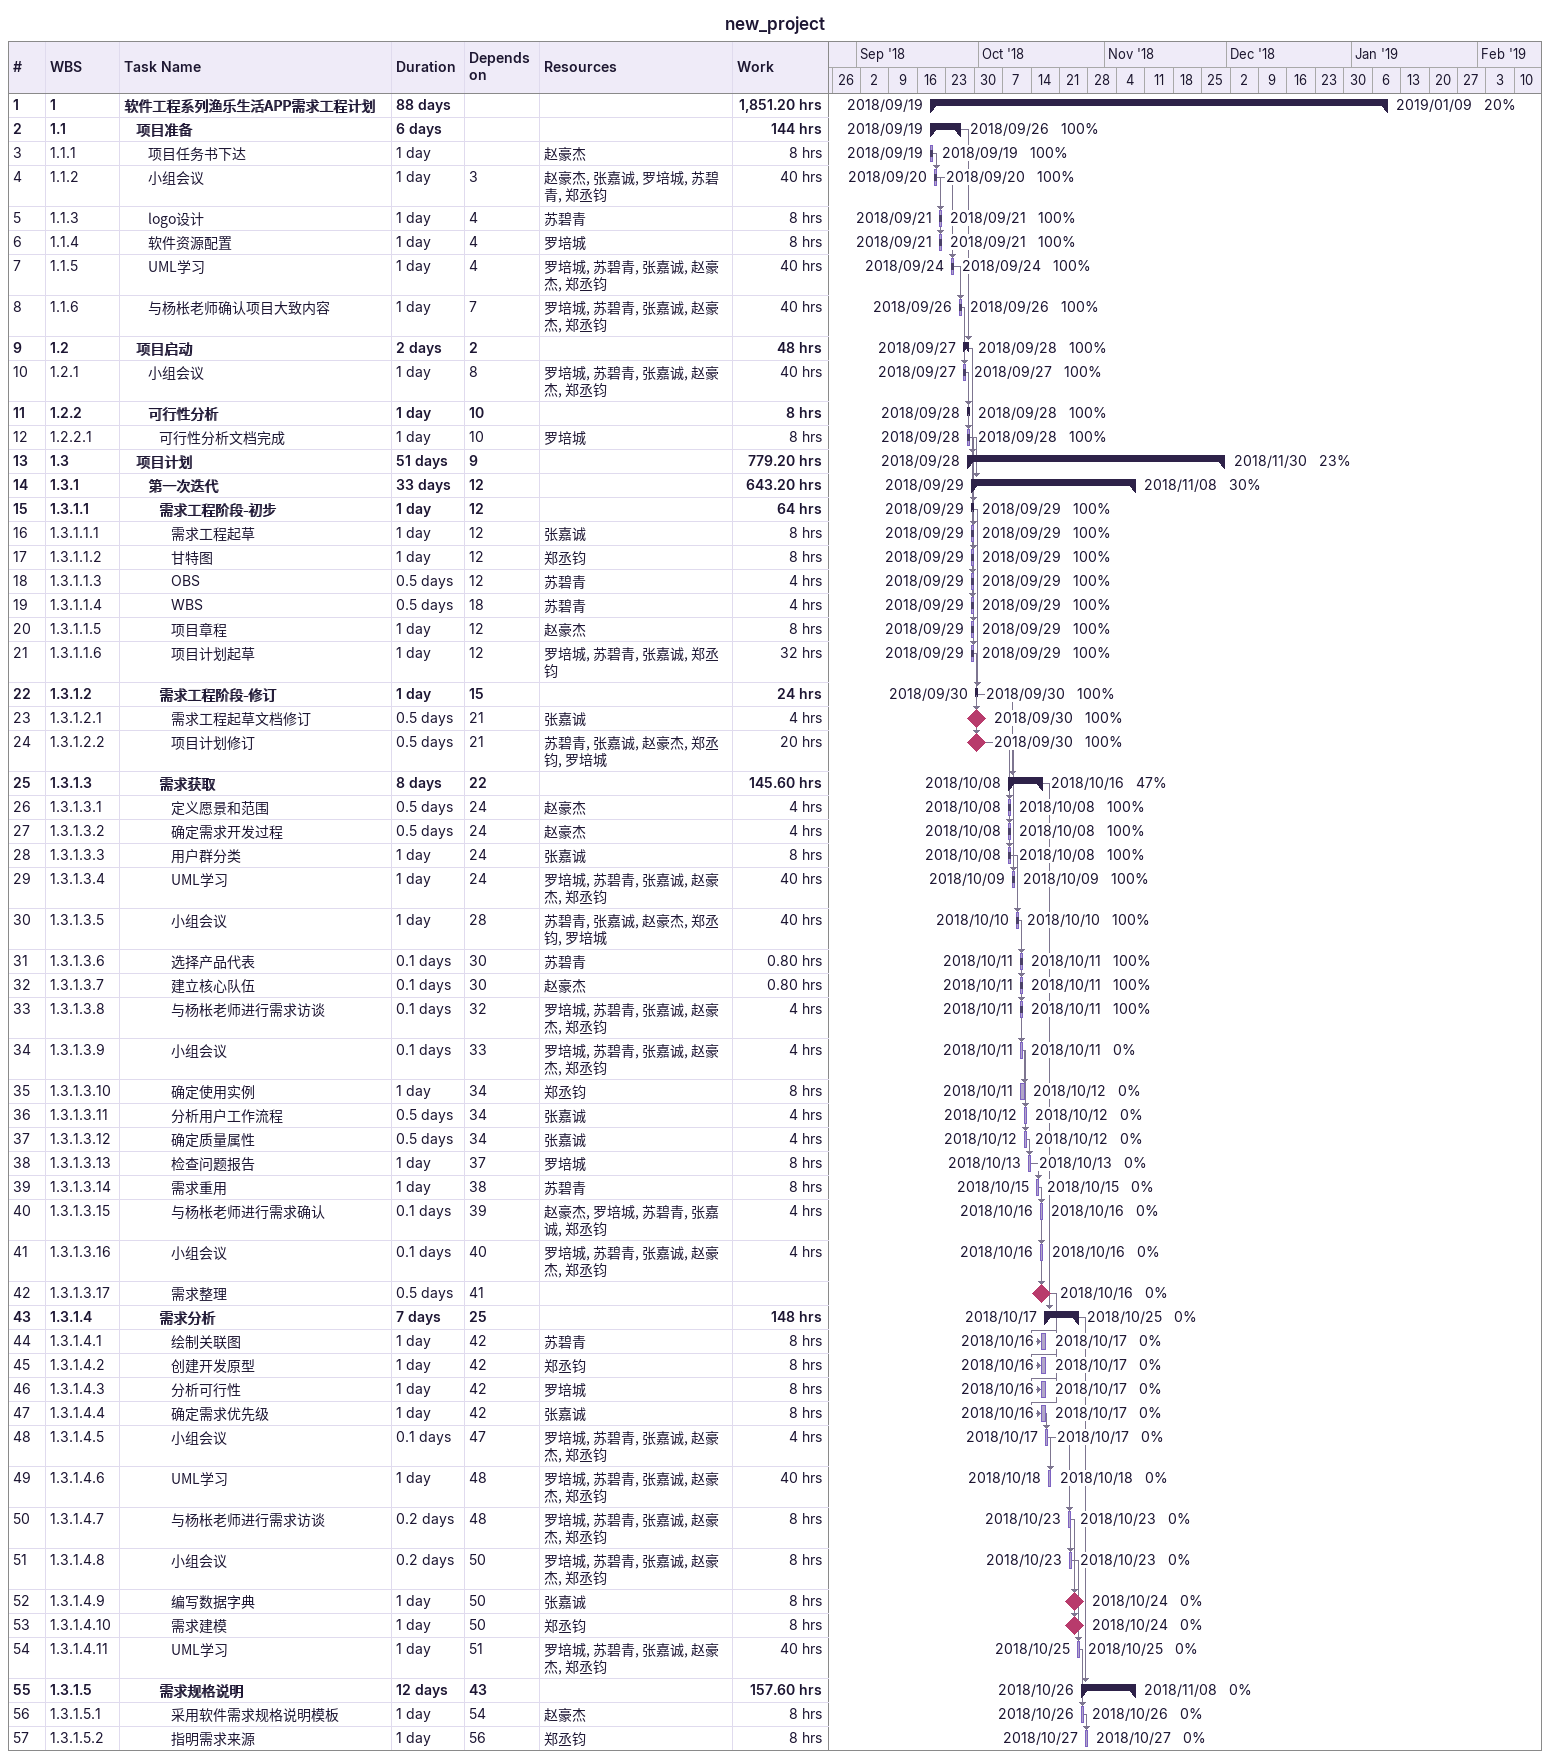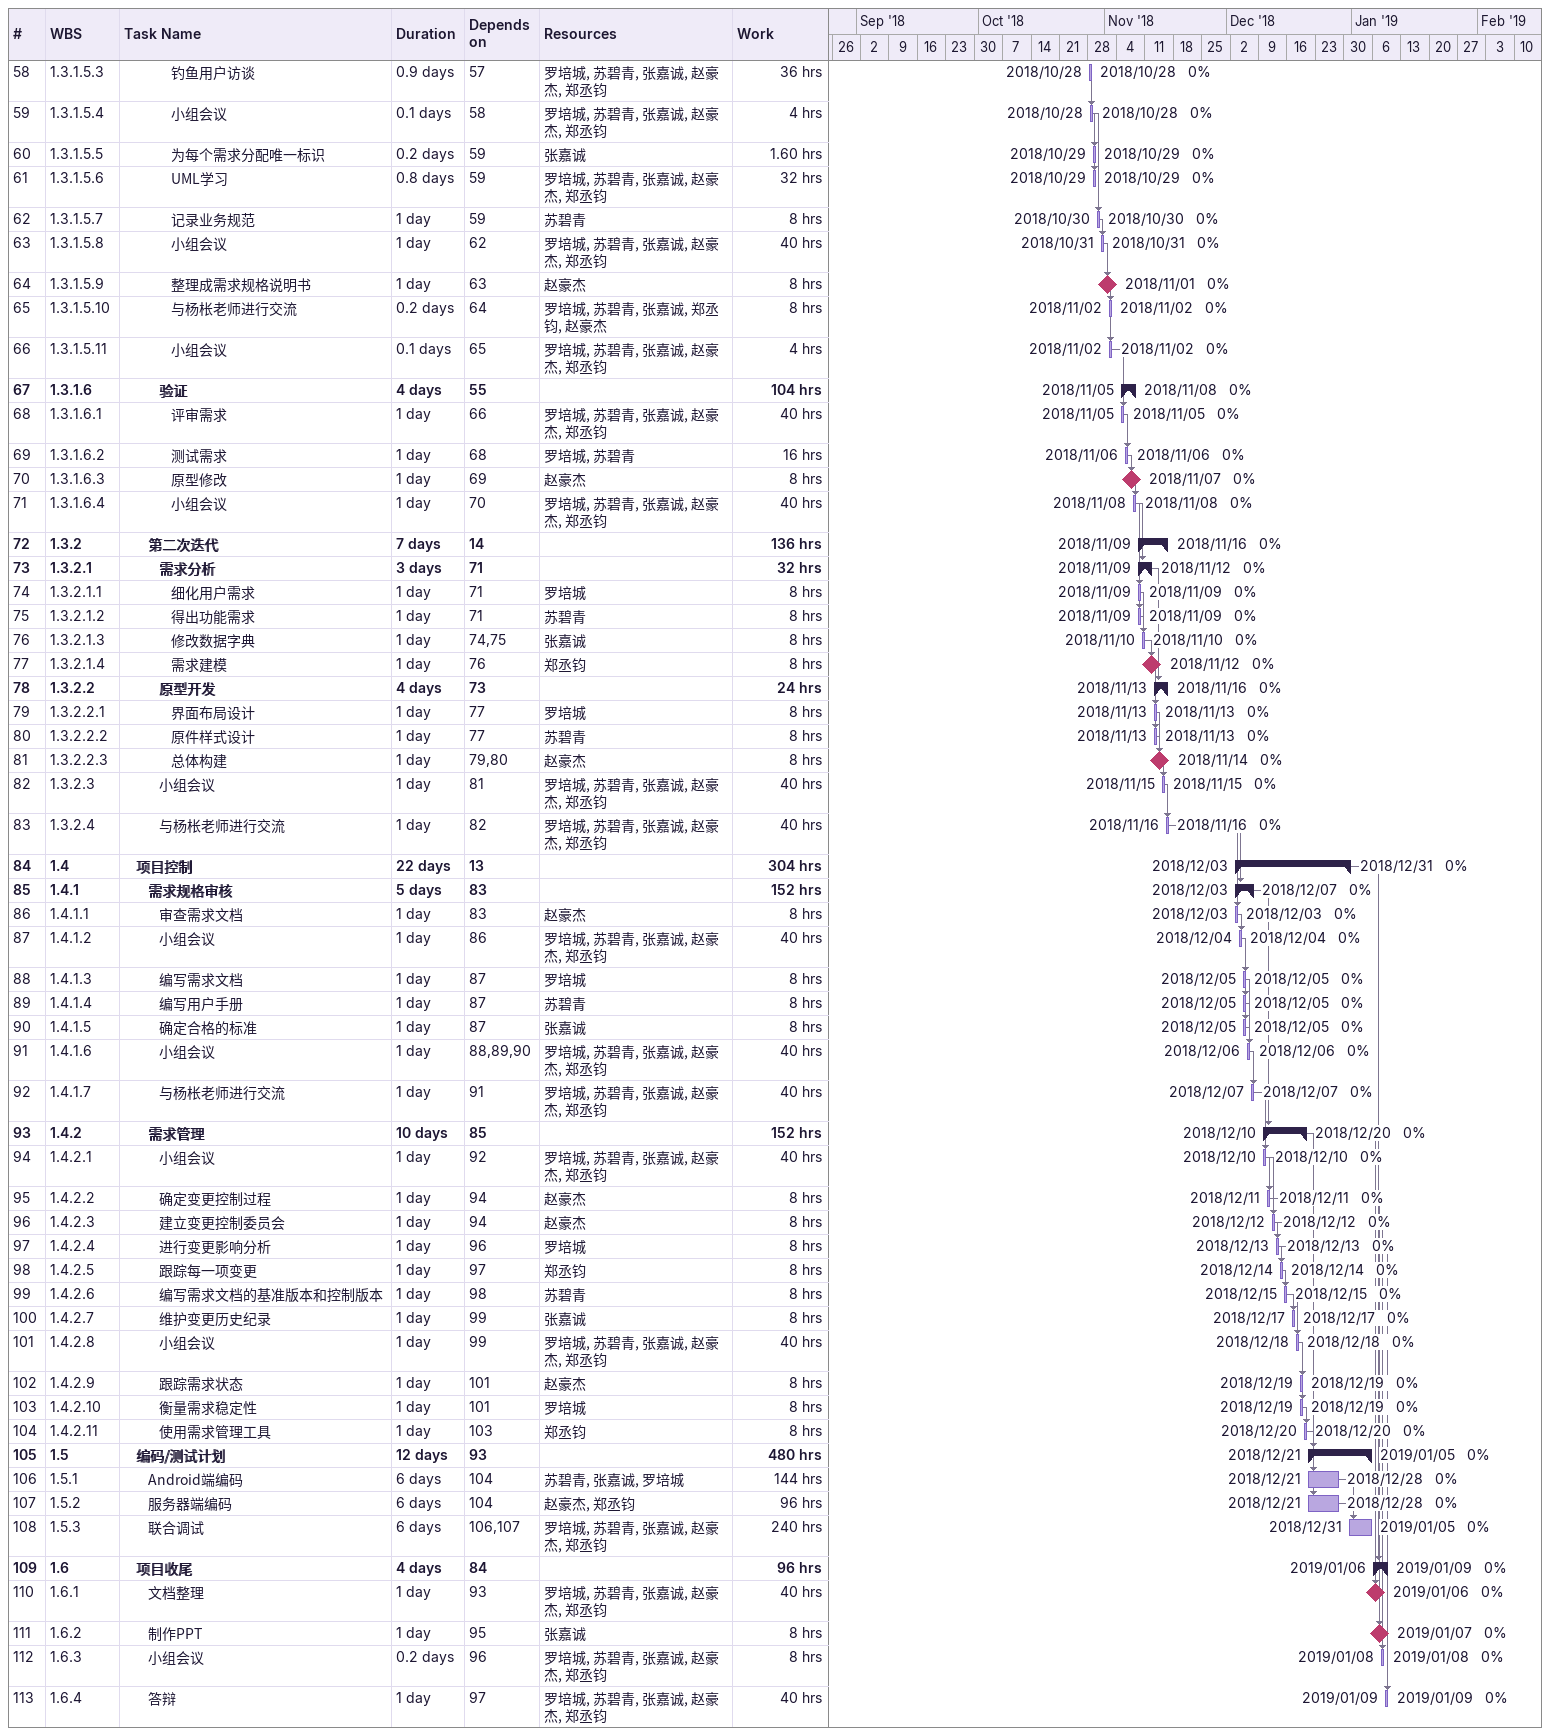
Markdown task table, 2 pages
new_project

| ID | WBS | Task | Duration | Start | Finish | Predecessors | Resources | % complete | Work (h) |
|---|---|---|---|---|---|---|---|---|---|
| 1 | 1 | **软件工程系列渔乐生活APP需求工程计划** | 88d | 2018-09-19 | 2019-01-09 |  |  | 20 | 1851.20 |
| 2 | 1.1 | **项目准备** | 6d | 2018-09-19 | 2018-09-26 |  |  | 100 | 144 |
| 3 | 1.1.1 | 项目任务书下达 | 1d | 2018-09-19 | 2018-09-19 |  | 赵豪杰 | 100 | 8 |
| 4 | 1.1.2 | 小组会议 | 1d | 2018-09-20 | 2018-09-20 | 3 | 赵豪杰, 张嘉诚, 罗培城, 苏碧青, 郑丞钧 | 100 | 40 |
| 5 | 1.1.3 | logo设计 | 1d | 2018-09-21 | 2018-09-21 | 4 | 苏碧青 | 100 | 8 |
| 6 | 1.1.4 | 软件资源配置 | 1d | 2018-09-21 | 2018-09-21 | 4 | 罗培城 | 100 | 8 |
| 7 | 1.1.5 | UML学习 | 1d | 2018-09-24 | 2018-09-24 | 4 | 罗培城, 苏碧青, 张嘉诚, 赵豪杰, 郑丞钧 | 100 | 40 |
| 8 | 1.1.6 | 与杨枨老师确认项目大致内容 | 1d | 2018-09-26 | 2018-09-26 | 7 | 罗培城, 苏碧青, 张嘉诚, 赵豪杰, 郑丞钧 | 100 | 40 |
| 9 | 1.2 | **项目启动** | 2d | 2018-09-27 | 2018-09-28 | 2 |  | 100 | 48 |
| 10 | 1.2.1 | 小组会议 | 1d | 2018-09-27 | 2018-09-27 | 8 | 罗培城, 苏碧青, 张嘉诚, 赵豪杰, 郑丞钧 | 100 | 40 |
| 11 | 1.2.2 | **可行性分析** | 1d | 2018-09-28 | 2018-09-28 | 10 |  | 100 | 8 |
| 12 | 1.2.2.1 | 可行性分析文档完成 | 1d | 2018-09-28 | 2018-09-28 | 10 | 罗培城 | 100 | 8 |
| 13 | 1.3 | **项目计划** | 51d | 2018-09-28 | 2018-11-30 | 9 |  | 23 | 779.20 |
| 14 | 1.3.1 | **第一次迭代** | 33d | 2018-09-29 | 2018-11-08 | 12 |  | 30 | 643.20 |
| 15 | 1.3.1.1 | **需求工程阶段-初步** | 1d | 2018-09-29 | 2018-09-29 | 12 |  | 100 | 64 |
| 16 | 1.3.1.1.1 | 需求工程起草 | 1d | 2018-09-29 | 2018-09-29 | 12 | 张嘉诚 | 100 | 8 |
| 17 | 1.3.1.1.2 | 甘特图 | 1d | 2018-09-29 | 2018-09-29 | 12 | 郑丞钧 | 100 | 8 |
| 18 | 1.3.1.1.3 | OBS | 0.5d | 2018-09-29 | 2018-09-29 | 12 | 苏碧青 | 100 | 4 |
| 19 | 1.3.1.1.4 | WBS | 0.5d | 2018-09-29 | 2018-09-29 | 18 | 苏碧青 | 100 | 4 |
| 20 | 1.3.1.1.5 | 项目章程 | 1d | 2018-09-29 | 2018-09-29 | 12 | 赵豪杰 | 100 | 8 |
| 21 | 1.3.1.1.6 | 项目计划起草 | 1d | 2018-09-29 | 2018-09-29 | 12 | 罗培城, 苏碧青, 张嘉诚, 郑丞钧 | 100 | 32 |
| 22 | 1.3.1.2 | **需求工程阶段-修订** | 1d | 2018-09-30 | 2018-09-30 | 15 |  | 100 | 24 |
| 23 | 1.3.1.2.1 | 需求工程起草文档修订 | 0.5d | 2018-09-30 | 2018-09-30 | 21 | 张嘉诚 | 100 | 4 |
| 24 | 1.3.1.2.2 | 项目计划修订 | 0.5d | 2018-09-30 | 2018-09-30 | 21 | 苏碧青, 张嘉诚, 赵豪杰, 郑丞钧, 罗培城 | 100 | 20 |
| 25 | 1.3.1.3 | **需求获取** | 8d | 2018-10-08 | 2018-10-16 | 22 |  | 47 | 145.60 |
| 26 | 1.3.1.3.1 | 定义愿景和范围 | 0.5d | 2018-10-08 | 2018-10-08 | 24 | 赵豪杰 | 100 | 4 |
| 27 | 1.3.1.3.2 | 确定需求开发过程 | 0.5d | 2018-10-08 | 2018-10-08 | 24 | 赵豪杰 | 100 | 4 |
| 28 | 1.3.1.3.3 | 用户群分类 | 1d | 2018-10-08 | 2018-10-08 | 24 | 张嘉诚 | 100 | 8 |
| 29 | 1.3.1.3.4 | UML学习 | 1d | 2018-10-09 | 2018-10-09 | 24 | 罗培城, 苏碧青, 张嘉诚, 赵豪杰, 郑丞钧 | 100 | 40 |
| 30 | 1.3.1.3.5 | 小组会议 | 1d | 2018-10-10 | 2018-10-10 | 28 | 苏碧青, 张嘉诚, 赵豪杰, 郑丞钧, 罗培城 | 100 | 40 |
| 31 | 1.3.1.3.6 | 选择产品代表 | 0.1d | 2018-10-11 | 2018-10-11 | 30 | 苏碧青 | 100 | 0.80 |
| 32 | 1.3.1.3.7 | 建立核心队伍 | 0.1d | 2018-10-11 | 2018-10-11 | 30 | 赵豪杰 | 100 | 0.80 |
| 33 | 1.3.1.3.8 | 与杨枨老师进行需求访谈 | 0.1d | 2018-10-11 | 2018-10-11 | 32 | 罗培城, 苏碧青, 张嘉诚, 赵豪杰, 郑丞钧 | 100 | 4 |
| 34 | 1.3.1.3.9 | 小组会议 | 0.1d | 2018-10-11 | 2018-10-11 | 33 | 罗培城, 苏碧青, 张嘉诚, 赵豪杰, 郑丞钧 | 0 | 4 |
| 35 | 1.3.1.3.10 | 确定使用实例 | 1d | 2018-10-11 | 2018-10-12 | 34 | 郑丞钧 | 0 | 8 |
| 36 | 1.3.1.3.11 | 分析用户工作流程 | 0.5d | 2018-10-12 | 2018-10-12 | 34 | 张嘉诚 | 0 | 4 |
| 37 | 1.3.1.3.12 | 确定质量属性 | 0.5d | 2018-10-12 | 2018-10-12 | 34 | 张嘉诚 | 0 | 4 |
| 38 | 1.3.1.3.13 | 检查问题报告 | 1d | 2018-10-13 | 2018-10-13 | 37 | 罗培城 | 0 | 8 |
| 39 | 1.3.1.3.14 | 需求重用 | 1d | 2018-10-15 | 2018-10-15 | 38 | 苏碧青 | 0 | 8 |
| 40 | 1.3.1.3.15 | 与杨枨老师进行需求确认 | 0.1d | 2018-10-16 | 2018-10-16 | 39 | 赵豪杰, 罗培城, 苏碧青, 张嘉诚, 郑丞钧 | 0 | 4 |
| 41 | 1.3.1.3.16 | 小组会议 | 0.1d | 2018-10-16 | 2018-10-16 | 40 | 罗培城, 苏碧青, 张嘉诚, 赵豪杰, 郑丞钧 | 0 | 4 |
| 42 | 1.3.1.3.17 | 需求整理 | 0.5d | 2018-10-16 | 2018-10-16 | 41 |  | 0 |  |
| 43 | 1.3.1.4 | **需求分析** | 7d | 2018-10-17 | 2018-10-25 | 25 |  | 0 | 148 |
| 44 | 1.3.1.4.1 | 绘制关联图 | 1d | 2018-10-16 | 2018-10-17 | 42 | 苏碧青 | 0 | 8 |
| 45 | 1.3.1.4.2 | 创建开发原型 | 1d | 2018-10-16 | 2018-10-17 | 42 | 郑丞钧 | 0 | 8 |
| 46 | 1.3.1.4.3 | 分析可行性 | 1d | 2018-10-16 | 2018-10-17 | 42 | 罗培城 | 0 | 8 |
| 47 | 1.3.1.4.4 | 确定需求优先级 | 1d | 2018-10-16 | 2018-10-17 | 42 | 张嘉诚 | 0 | 8 |
| 48 | 1.3.1.4.5 | 小组会议 | 0.1d | 2018-10-17 | 2018-10-17 | 47 | 罗培城, 苏碧青, 张嘉诚, 赵豪杰, 郑丞钧 | 0 | 4 |
| 49 | 1.3.1.4.6 | UML学习 | 1d | 2018-10-18 | 2018-10-18 | 48 | 罗培城, 苏碧青, 张嘉诚, 赵豪杰, 郑丞钧 | 0 | 40 |
| 50 | 1.3.1.4.7 | 与杨枨老师进行需求访谈 | 0.2d | 2018-10-23 | 2018-10-23 | 48 | 罗培城, 苏碧青, 张嘉诚, 赵豪杰, 郑丞钧 | 0 | 8 |
| 51 | 1.3.1.4.8 | 小组会议 | 0.2d | 2018-10-23 | 2018-10-23 | 50 | 罗培城, 苏碧青, 张嘉诚, 赵豪杰, 郑丞钧 | 0 | 8 |
| 52 | 1.3.1.4.9 | 编写数据字典 | 1d | 2018-10-24 | 2018-10-24 | 50 | 张嘉诚 | 0 | 8 |
| 53 | 1.3.1.4.10 | 需求建模 | 1d | 2018-10-24 | 2018-10-24 | 50 | 郑丞钧 | 0 | 8 |
| 54 | 1.3.1.4.11 | UML学习 | 1d | 2018-10-25 | 2018-10-25 | 51 | 罗培城, 苏碧青, 张嘉诚, 赵豪杰, 郑丞钧 | 0 | 40 |
| 55 | 1.3.1.5 | **需求规格说明** | 12d | 2018-10-26 | 2018-11-08 | 43 |  | 0 | 157.60 |
| 56 | 1.3.1.5.1 | 采用软件需求规格说明模板 | 1d | 2018-10-26 | 2018-10-26 | 54 | 赵豪杰 | 0 | 8 |
| 57 | 1.3.1.5.2 | 指明需求来源 | 1d | 2018-10-27 | 2018-10-27 | 56 | 郑丞钧 | 0 | 8 |
| 58 | 1.3.1.5.3 | 钓鱼用户访谈 | 0.9d | 2018-10-28 | 2018-10-28 | 57 | 罗培城, 苏碧青, 张嘉诚, 赵豪杰, 郑丞钧 | 0 | 36 |
| 59 | 1.3.1.5.4 | 小组会议 | 0.1d | 2018-10-28 | 2018-10-28 | 58 | 罗培城, 苏碧青, 张嘉诚, 赵豪杰, 郑丞钧 | 0 | 4 |
| 60 | 1.3.1.5.5 | 为每个需求分配唯一标识 | 0.2d | 2018-10-29 | 2018-10-29 | 59 | 张嘉诚 | 0 | 1.60 |
| 61 | 1.3.1.5.6 | UML学习 | 0.8d | 2018-10-29 | 2018-10-29 | 59 | 罗培城, 苏碧青, 张嘉诚, 赵豪杰, 郑丞钧 | 0 | 32 |
| 62 | 1.3.1.5.7 | 记录业务规范 | 1d | 2018-10-30 | 2018-10-30 | 59 | 苏碧青 | 0 | 8 |
| 63 | 1.3.1.5.8 | 小组会议 | 1d | 2018-10-31 | 2018-10-31 | 62 | 罗培城, 苏碧青, 张嘉诚, 赵豪杰, 郑丞钧 | 0 | 40 |
| 64 | 1.3.1.5.9 | 整理成需求规格说明书 | 1d | 2018-11-01 | 2018-11-01 | 63 | 赵豪杰 | 0 | 8 |
| 65 | 1.3.1.5.10 | 与杨枨老师进行交流 | 0.2d | 2018-11-02 | 2018-11-02 | 64 | 罗培城, 苏碧青, 张嘉诚, 郑丞钧, 赵豪杰 | 0 | 8 |
| 66 | 1.3.1.5.11 | 小组会议 | 0.1d | 2018-11-02 | 2018-11-02 | 65 | 罗培城, 苏碧青, 张嘉诚, 赵豪杰, 郑丞钧 | 0 | 4 |
| 67 | 1.3.1.6 | **验证** | 4d | 2018-11-05 | 2018-11-08 | 55 |  | 0 | 104 |
| 68 | 1.3.1.6.1 | 评审需求 | 1d | 2018-11-05 | 2018-11-05 | 66 | 罗培城, 苏碧青, 张嘉诚, 赵豪杰, 郑丞钧 | 0 | 40 |
| 69 | 1.3.1.6.2 | 测试需求 | 1d | 2018-11-06 | 2018-11-06 | 68 | 罗培城, 苏碧青 | 0 | 16 |
| 70 | 1.3.1.6.3 | 原型修改 | 1d | 2018-11-07 | 2018-11-07 | 69 | 赵豪杰 | 0 | 8 |
| 71 | 1.3.1.6.4 | 小组会议 | 1d | 2018-11-08 | 2018-11-08 | 70 | 罗培城, 苏碧青, 张嘉诚, 赵豪杰, 郑丞钧 | 0 | 40 |
| 72 | 1.3.2 | **第二次迭代** | 7d | 2018-11-09 | 2018-11-16 | 14 |  | 0 | 136 |
| 73 | 1.3.2.1 | **需求分析** | 3d | 2018-11-09 | 2018-11-12 | 71 |  | 0 | 32 |
| 74 | 1.3.2.1.1 | 细化用户需求 | 1d | 2018-11-09 | 2018-11-09 | 71 | 罗培城 | 0 | 8 |
| 75 | 1.3.2.1.2 | 得出功能需求 | 1d | 2018-11-09 | 2018-11-09 | 71 | 苏碧青 | 0 | 8 |
| 76 | 1.3.2.1.3 | 修改数据字典 | 1d | 2018-11-10 | 2018-11-10 | 74, 75 | 张嘉诚 | 0 | 8 |
| 77 | 1.3.2.1.4 | 需求建模 | 1d | 2018-11-12 | 2018-11-12 | 76 | 郑丞钧 | 0 | 8 |
| 78 | 1.3.2.2 | **原型开发** | 4d | 2018-11-13 | 2018-11-16 | 73 |  | 0 | 24 |
| 79 | 1.3.2.2.1 | 界面布局设计 | 1d | 2018-11-13 | 2018-11-13 | 77 | 罗培城 | 0 | 8 |
| 80 | 1.3.2.2.2 | 原件样式设计 | 1d | 2018-11-13 | 2018-11-13 | 77 | 苏碧青 | 0 | 8 |
| 81 | 1.3.2.2.3 | 总体构建 | 1d | 2018-11-14 | 2018-11-14 | 79, 80 | 赵豪杰 | 0 | 8 |
| 82 | 1.3.2.3 | 小组会议 | 1d | 2018-11-15 | 2018-11-15 | 81 | 罗培城, 苏碧青, 张嘉诚, 赵豪杰, 郑丞钧 | 0 | 40 |
| 83 | 1.3.2.4 | 与杨枨老师进行交流 | 1d | 2018-11-16 | 2018-11-16 | 82 | 罗培城, 苏碧青, 张嘉诚, 赵豪杰, 郑丞钧 | 0 | 40 |
| 84 | 1.4 | **项目控制** | 22d | 2018-12-03 | 2018-12-31 | 13 |  | 0 | 304 |
| 85 | 1.4.1 | **需求规格审核** | 5d | 2018-12-03 | 2018-12-07 | 83 |  | 0 | 152 |
| 86 | 1.4.1.1 | 审查需求文档 | 1d | 2018-12-03 | 2018-12-03 | 83 | 赵豪杰 | 0 | 8 |
| 87 | 1.4.1.2 | 小组会议 | 1d | 2018-12-04 | 2018-12-04 | 86 | 罗培城, 苏碧青, 张嘉诚, 赵豪杰, 郑丞钧 | 0 | 40 |
| 88 | 1.4.1.3 | 编写需求文档 | 1d | 2018-12-05 | 2018-12-05 | 87 | 罗培城 | 0 | 8 |
| 89 | 1.4.1.4 | 编写用户手册 | 1d | 2018-12-05 | 2018-12-05 | 87 | 苏碧青 | 0 | 8 |
| 90 | 1.4.1.5 | 确定合格的标准 | 1d | 2018-12-05 | 2018-12-05 | 87 | 张嘉诚 | 0 | 8 |
| 91 | 1.4.1.6 | 小组会议 | 1d | 2018-12-06 | 2018-12-06 | 88, 89, 90 | 罗培城, 苏碧青, 张嘉诚, 赵豪杰, 郑丞钧 | 0 | 40 |
| 92 | 1.4.1.7 | 与杨枨老师进行交流 | 1d | 2018-12-07 | 2018-12-07 | 91 | 罗培城, 苏碧青, 张嘉诚, 赵豪杰, 郑丞钧 | 0 | 40 |
| 93 | 1.4.2 | **需求管理** | 10d | 2018-12-10 | 2018-12-20 | 85 |  | 0 | 152 |
| 94 | 1.4.2.1 | 小组会议 | 1d | 2018-12-10 | 2018-12-10 | 92 | 罗培城, 苏碧青, 张嘉诚, 赵豪杰, 郑丞钧 | 0 | 40 |
| 95 | 1.4.2.2 | 确定变更控制过程 | 1d | 2018-12-11 | 2018-12-11 | 94 | 赵豪杰 | 0 | 8 |
| 96 | 1.4.2.3 | 建立变更控制委员会 | 1d | 2018-12-12 | 2018-12-12 | 94 | 赵豪杰 | 0 | 8 |
| 97 | 1.4.2.4 | 进行变更影响分析 | 1d | 2018-12-13 | 2018-12-13 | 96 | 罗培城 | 0 | 8 |
| 98 | 1.4.2.5 | 跟踪每一项变更 | 1d | 2018-12-14 | 2018-12-14 | 97 | 郑丞钧 | 0 | 8 |
| 99 | 1.4.2.6 | 编写需求文档的基准版本和控制版本 | 1d | 2018-12-15 | 2018-12-15 | 98 | 苏碧青 | 0 | 8 |
| 100 | 1.4.2.7 | 维护变更历史纪录 | 1d | 2018-12-17 | 2018-12-17 | 99 | 张嘉诚 | 0 | 8 |
| 101 | 1.4.2.8 | 小组会议 | 1d | 2018-12-18 | 2018-12-18 | 99 | 罗培城, 苏碧青, 张嘉诚, 赵豪杰, 郑丞钧 | 0 | 40 |
| 102 | 1.4.2.9 | 跟踪需求状态 | 1d | 2018-12-19 | 2018-12-19 | 101 | 赵豪杰 | 0 | 8 |
| 103 | 1.4.2.10 | 衡量需求稳定性 | 1d | 2018-12-19 | 2018-12-19 | 101 | 罗培城 | 0 | 8 |
| 104 | 1.4.2.11 | 使用需求管理工具 | 1d | 2018-12-20 | 2018-12-20 | 103 | 郑丞钧 | 0 | 8 |
| 105 | 1.5 | **编码/测试计划** | 12d | 2018-12-21 | 2019-01-05 | 93 |  | 0 | 480 |
| 106 | 1.5.1 | Android端编码 | 6d | 2018-12-21 | 2018-12-28 | 104 | 苏碧青, 张嘉诚, 罗培城 | 0 | 144 |
| 107 | 1.5.2 | 服务器端编码 | 6d | 2018-12-21 | 2018-12-28 | 104 | 赵豪杰, 郑丞钧 | 0 | 96 |
| 108 | 1.5.3 | 联合调试 | 6d | 2018-12-31 | 2019-01-05 | 106, 107 | 罗培城, 苏碧青, 张嘉诚, 赵豪杰, 郑丞钧 | 0 | 240 |
| 109 | 1.6 | **项目收尾** | 4d | 2019-01-06 | 2019-01-09 | 84 |  | 0 | 96 |
| 110 | 1.6.1 | 文档整理 | 1d | 2019-01-06 | 2019-01-06 | 93 | 罗培城, 苏碧青, 张嘉诚, 赵豪杰, 郑丞钧 | 0 | 40 |
| 111 | 1.6.2 | 制作PPT | 1d | 2019-01-07 | 2019-01-07 | 95 | 张嘉诚 | 0 | 8 |
| 112 | 1.6.3 | 小组会议 | 0.2d | 2019-01-08 | 2019-01-08 | 96 | 罗培城, 苏碧青, 张嘉诚, 赵豪杰, 郑丞钧 | 0 | 8 |
| 113 | 1.6.4 | 答辩 | 1d | 2019-01-09 | 2019-01-09 | 97 | 罗培城, 苏碧青, 张嘉诚, 赵豪杰, 郑丞钧 | 0 | 40 |
